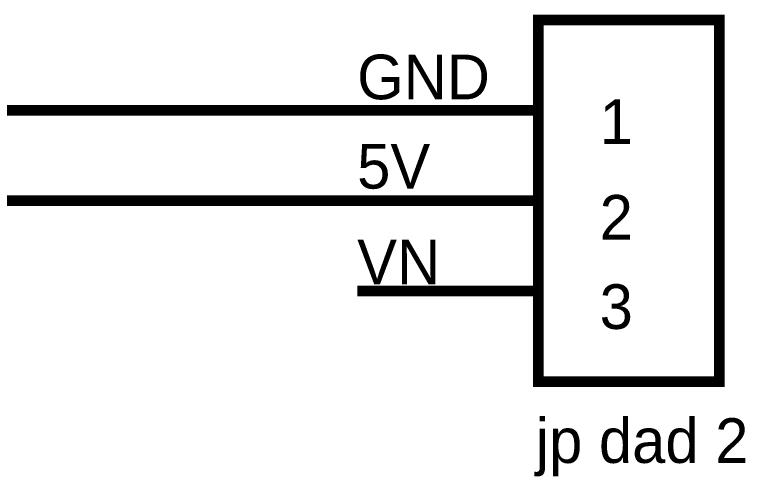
# Model space of a CAD drawing. Header units: millimetres. Extents: x 0 to 13.8, y 0 to 11.8.
# Drawn here: x 3.558 to 4.366, y 4.91 to 5.421 of the extents above; entities that cross this region are included whole.
import ezdxf

# ---------------------------------------------------------------- set-up
doc = ezdxf.new("R2010")
doc.units = ezdxf.units.MM
doc.header["$MEASUREMENT"] = 0
doc.layers.add('Sheet', color=255, linetype='Continuous')

msp = doc.modelspace()

# ---------------------------------------------------------------- linework, layer by layer
at = {"layer": 'Sheet'}
for points, const_width in [([(4.13721, 5.41471), (4.33741, 5.41471), (4.33741, 5.01475), (4.13721, 5.01475), (4.13721, 5.41471)], 0.0118), ([(4.13721, 5.41471), (4.13721, 5.01475), (4.33741, 5.01475), (4.33741, 5.41471), (4.13721, 5.41471), (4.13721, 5.41471)], 0.0039)]:
    msp.add_lwpolyline(points, close=True, dxfattribs=dict(at, const_width=const_width))
at = {"layer": 'Sheet', "const_width": 0.0118}
for points in [[(3.93701, 5.31461), (2.95276, 5.31461), (2.95276, 5.31152)], [(4.13721, 5.31461), (3.93701, 5.31461)], [(3.93701, 5.21495), (3.54366, 5.21495), (3.54366, 5.11793), (2.95276, 5.11793), (2.95276, 4.92126), (2.75608, 4.92126)], [(4.13721, 5.21495), (3.93701, 5.21495)], [(4.13721, 5.11485), (3.93701, 5.11485)]]:
    msp.add_lwpolyline(points, dxfattribs=at)

# ---------------------------------------------------------------- texts
at = {"layer": 'Sheet'}
for s, height, p in [('GND', 0.049389, (3.93701, 5.32696)), ('1', 0.04939, (4.20512, 5.27757)), ('5V', 0.049389, (3.93701, 5.22818)), ('2', 0.04939, (4.20512, 5.17173)), ('VN', 0.049389, (3.93701, 5.12234)), ('3', 0.04939, (4.20512, 5.07295)), ('jp dad 2', 0.049389, (4.13456, 4.92479))]:
    msp.add_text(s, height=height, dxfattribs=at).set_placement(p)

doc.saveas('drawing.dxf')
